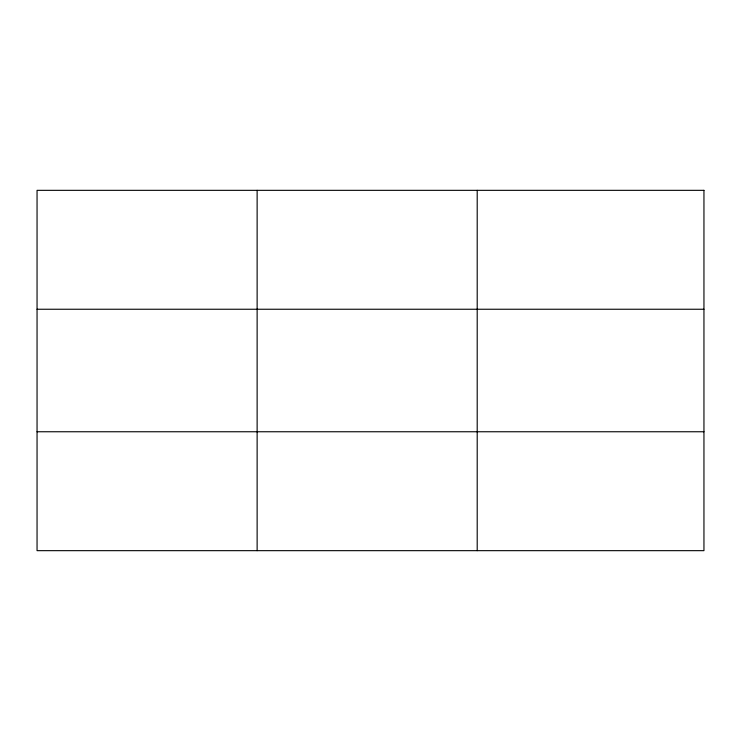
<?xml version="1.0" encoding="UTF-8"?>
<svg xmlns="http://www.w3.org/2000/svg" width="741" height="741" viewBox="0 0 741 741"><rect width="100%" height="100%" fill="white"/><g stroke="black" fill="none" stroke-linecap="round" stroke-linejoin="round"><path stroke-width="1.11" d="M257.127 190.335L257.127 550.665M477.204 190.335L477.204 550.665M37.05 309.247L703.95 309.247M37.05 431.753L703.95 431.753M703.95 190.335L703.95 550.665L37.05 550.665L37.05 190.335L703.95 190.335"/></g></svg>
